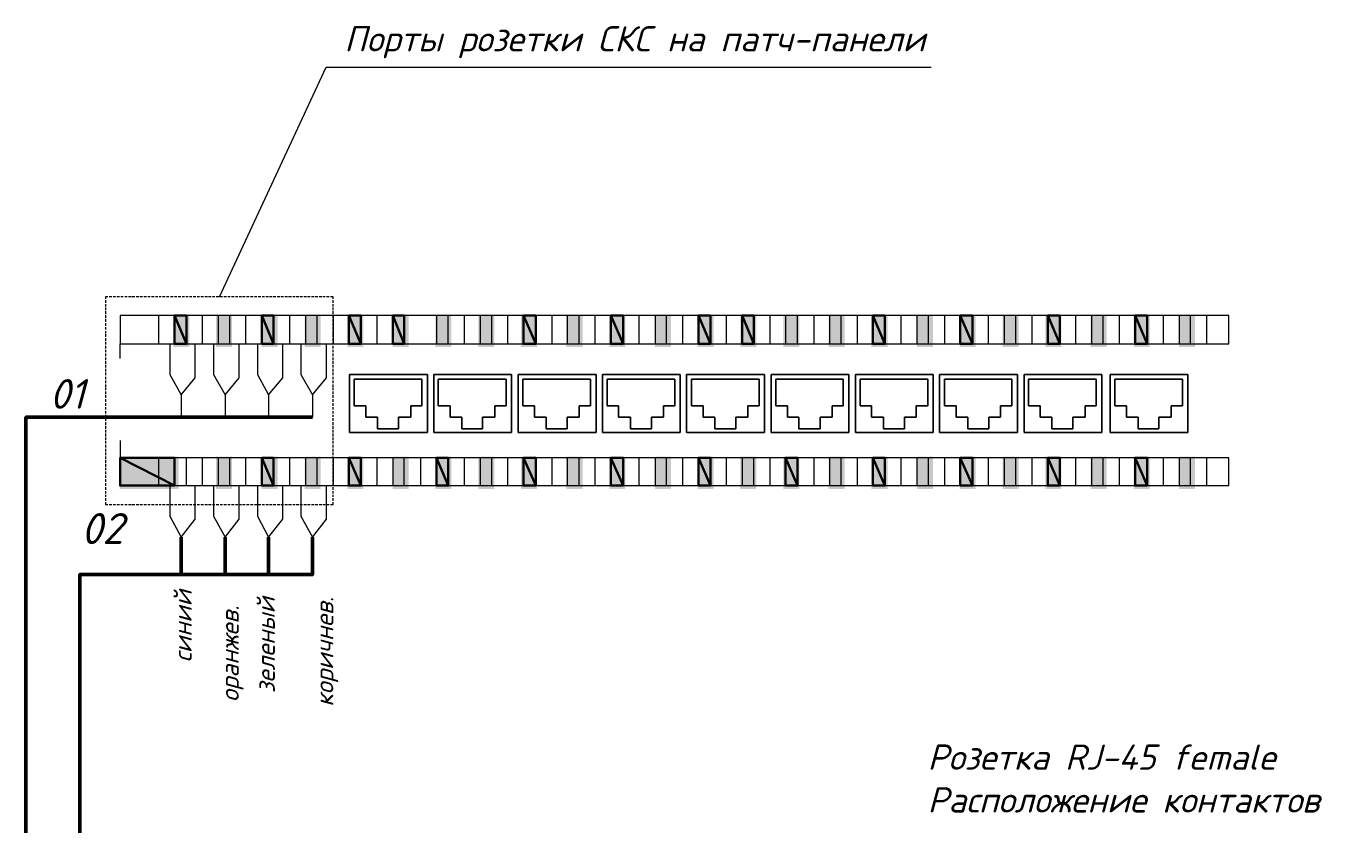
# Model space of a CAD drawing. Extents: x -260425 to 1294666, y -169889 to -2349.
# Drawn here: x 1129285 to 1142103, y -21434 to -13545 of the extents above; entities that cross this region are included whole.
import ezdxf

# ---------------------------------------------------------------- set-up
doc = ezdxf.new("R2010")
doc.units = 0
doc.header["$LTSCALE"] = 100
doc.layers.add('PDF _0', color=7, linetype='Continuous')
doc.layers.add('PDF _Текст', color=7, linetype='Continuous', true_color=0xb82d00)
doc.styles.add('1ISOCPEUR', font='isocpeui.ttf', dxfattribs={"height": 250})

msp = doc.modelspace()

# ---------------------------------------------------------------- linework, layer by layer
at = {"layer": 'PDF _0', "lineweight": 20}
for points in [[(1131200.4, -16222), (1132252.6, -13950.5), (1138236, -13950.5)], [(1130096.2, -16222), (1130072.3, -16222), (1130072.3, -16243.7)], [(1130072.3, -16256.7), (1130072.3, -16282.7)], [(1130135.2, -16222), (1130109.2, -16222)], [(1130172.1, -16222), (1130148.2, -16222)], [(1130211.1, -16222), (1130185.1, -16222)], [(1130248, -16222), (1130224.2, -16222)], [(1130287.1, -16222), (1130263.2, -16222)], [(1130328.3, -16222), (1130300.1, -16222)], [(1130360.8, -16222), (1130337, -16222)], [(1130399.9, -16222), (1130373.9, -16222)], [(1130436.8, -16222), (1130412.9, -16222)], [(1130475.8, -16222), (1130449.8, -16222)], [(1130512.7, -16222), (1130488.8, -16222)], [(1130551.8, -16222), (1130525.7, -16222)], [(1130588.6, -16222), (1130564.8, -16222)], [(1130623.3, -16222), (1130601.6, -16222)], [(1130662.4, -16222), (1130636.4, -16222)], [(1130699.3, -16222), (1130675.4, -16222)], [(1130740.5, -16222), (1130714.5, -16222)], [(1130777.4, -16222), (1130753.5, -16222)], [(1130816.4, -16222), (1130790.4, -16222)], [(1130853.3, -16222), (1130829.4, -16222)], [(1130888, -16222), (1130866.3, -16222)], [(1130927.1, -16222), (1130901, -16222)], [(1130964, -16222), (1130940.1, -16222)], [(1131003, -16222), (1130977, -16222)], [(1131039.9, -16222), (1131016, -16222)], [(1131078.9, -16222), (1131055.1, -16222)], [(1131118, -16222), (1131092, -16222)], [(1131152.7, -16222), (1131131, -16222)], [(1131191.7, -16222), (1131165.7, -16222)], [(1131228.6, -16222), (1131204.8, -16222)], [(1131267.7, -16222), (1131241.6, -16222)], [(1131304.6, -16222), (1131280.7, -16222)], [(1131343.6, -16222), (1131317.6, -16222)], [(1131380.5, -16222), (1131356.6, -16222)], [(1131415.2, -16222), (1131393.5, -16222)], [(1131454.3, -16222), (1131428.2, -16222)], [(1131491.1, -16222), (1131465.1, -16222)], [(1131532.4, -16222), (1131506.3, -16222)], [(1131569.2, -16222), (1131545.4, -16222)], [(1131608.3, -16222), (1131582.3, -16222)], [(1131645.2, -16222), (1131621.3, -16222)], [(1131684.2, -16222), (1131658.2, -16222)], [(1131718.9, -16222), (1131692.9, -16222)], [(1131755.8, -16222), (1131729.8, -16222)], [(1131794.9, -16222), (1131768.8, -16222)], [(1131831.7, -16222), (1131805.7, -16222)], [(1131870.8, -16222), (1131844.8, -16222)], [(1131909.8, -16222), (1131881.6, -16222)], [(1131948.9, -16222), (1131922.9, -16222)], [(1131983.6, -16222), (1131957.6, -16222)], [(1132020.5, -16222), (1131994.5, -16222)], [(1132059.5, -16222), (1132033.5, -16222)], [(1132096.4, -16222), (1132070.4, -16222)], [(1132135.5, -16222), (1132109.4, -16222)], [(1132172.4, -16222), (1132146.3, -16222)], [(1132211.4, -16222), (1132185.4, -16222)], [(1132243.9, -16222), (1132220.1, -16222)], [(1132283, -16222), (1132257, -16222)], [(1132324.2, -16243.7), (1132324.2, -16222), (1132298.2, -16222)], [(1132324.2, -16282.7), (1132324.2, -16256.7)], [(1130072.3, -16295.7), (1130072.3, -16317.4)], [(1130072.3, -16328.3), (1130072.3, -16354.3)], [(1130072.3, -16365.2), (1130072.3, -16393.4)], [(1130072.3, -16404.2), (1130072.3, -16430.2)], [(1132324.2, -16317.4), (1132324.2, -16295.7)], [(1132324.2, -16354.3), (1132324.2, -16328.3)], [(1132324.2, -16393.4), (1132324.2, -16365.2)], [(1132324.2, -16430.2), (1132324.2, -16404.2)], [(1130072.3, -16441.1), (1130072.3, -16469.3)], [(1130072.3, -16482.3), (1130072.3, -16508.3)], [(1130072.3, -16521.4), (1130072.3, -16545.2)], [(1130595.1, -16408.5), (1130595.1, -16686.2)], [(1131026.9, -16408.5), (1131026.9, -16686.2)], [(1131456.4, -16408.5), (1131456.4, -16686.2)], [(1131892.5, -16408.5), (1131892.5, -16686.2)], [(1132324.2, -16408.5), (1132324.2, -16686.2)], [(1132324.2, -16469.3), (1132324.2, -16441.1)], [(1132324.2, -16508.3), (1132324.2, -16482.3)], [(1132324.2, -16545.2), (1132324.2, -16521.4)], [(1132755.9, -16408.5), (1132755.9, -16686.2)], [(1133619.4, -16408.5), (1133619.4, -16686.2)], [(1134049, -16408.5), (1134049, -16686.2)], [(1134485, -16408.5), (1134485, -16686.2)], [(1134912.4, -16408.5), (1134912.4, -16686.2)], [(1135346.3, -16408.5), (1135346.3, -16686.2)], [(1135778, -16408.5), (1135778, -16686.2)], [(1136209.8, -16408.5), (1136209.8, -16686.2)], [(1136641.5, -16408.5), (1136641.5, -16686.2)], [(1137077.5, -16408.5), (1137077.5, -16686.2)], [(1137504.9, -16408.5), (1137504.9, -16686.2)], [(1137938.8, -16408.5), (1137938.8, -16686.2)], [(1138368.4, -16408.5), (1138368.4, -16686.2)], [(1138802.3, -16408.5), (1138802.3, -16686.2)], [(1139231.8, -16408.5), (1139231.8, -16686.2)], [(1139665.7, -16408.5), (1139665.7, -16686.2)], [(1140095.3, -16408.5), (1140095.3, -16686.2)], [(1140531.4, -16408.5), (1140531.4, -16686.2)], [(1140960.9, -16408.5), (1140960.9, -16686.2)], [(1130072.3, -16560.4), (1130072.3, -16584.3)], [(1130072.3, -16593), (1130072.3, -16619)], [(1130072.3, -16629.8), (1130072.3, -16658)], [(1132324.2, -16584.3), (1132324.2, -16560.4)], [(1132324.2, -16619), (1132324.2, -16593)], [(1132324.2, -16658), (1132324.2, -16629.8)], [(1130072.3, -16668.9), (1130072.3, -16694.9)], [(1130072.3, -16705.8), (1130072.3, -16734)], [(1130072.3, -16747), (1130072.3, -16770.8)], [(1130072.3, -16783.9), (1130072.3, -16809.9)], [(1130215.5, -16831.6), (1130215.5, -16686.2)], [(1132324.2, -16694.9), (1132324.2, -16668.9)], [(1132324.2, -16734), (1132324.2, -16705.8)], [(1132324.2, -16770.8), (1132324.2, -16747)], [(1132324.2, -16809.9), (1132324.2, -16783.9)], [(1130072.3, -16822.9), (1130072.3, -16846.8)], [(1130072.3, -16855.5), (1130072.3, -16883.7)], [(1130072.3, -16894.5), (1130072.3, -16920.5)], [(1132324.2, -16846.8), (1132324.2, -16822.9)], [(1132324.2, -16883.7), (1132324.2, -16855.5)], [(1132324.2, -16920.5), (1132324.2, -16894.5)], [(1130072.3, -16933.6), (1130072.3, -16959.6)], [(1130072.3, -16970.4), (1130072.3, -16996.5)], [(1130072.3, -17011.7), (1130072.3, -17035.5)], [(1130072.3, -17048.5), (1130072.3, -17074.6)], [(1132324.2, -16959.6), (1132324.2, -16933.6)], [(1132324.2, -16996.5), (1132324.2, -16970.4)], [(1132324.2, -17035.5), (1132324.2, -17011.7)], [(1132324.2, -17074.6), (1132324.2, -17048.5)], [(1130072.3, -17087.6), (1130072.3, -17111.5)], [(1130072.3, -17120.1), (1130072.3, -17144)], [(1130072.3, -17157), (1130072.3, -17183.1)], [(1132324.2, -17111.5), (1132324.2, -17087.6)], [(1132324.2, -17144), (1132324.2, -17120.1)], [(1132324.2, -17183.1), (1132324.2, -17157)], [(1130072.3, -17196.1), (1130072.3, -17222.1)], [(1130072.3, -17232.9), (1130072.3, -17261.2)], [(1130072.3, -17274.2), (1130072.3, -17300.2)], [(1130820.8, -17191.7), (1130820.8, -17413)], [(1131254.7, -17191.7), (1131254.7, -17413)], [(1131684.2, -17191.7), (1131684.2, -17413)], [(1132118.1, -17191.7), (1132118.1, -17413)], [(1132324.2, -17222.1), (1132324.2, -17196.1)], [(1132324.2, -17261.2), (1132324.2, -17232.9)], [(1132324.2, -17300.2), (1132324.2, -17274.2)], [(1130072.3, -17313.2), (1130072.3, -17337.1)], [(1130072.3, -17352.3), (1130072.3, -17376.1)], [(1130072.3, -17389.2), (1130072.3, -17408.7)], [(1130072.3, -17421.7), (1130072.3, -17447.7)], [(1132324.2, -17337.1), (1132324.2, -17313.2)], [(1132324.2, -17376.1), (1132324.2, -17352.3)], [(1132324.2, -17408.7), (1132324.2, -17389.2)], [(1132324.2, -17447.7), (1132324.2, -17421.7)], [(1130072.3, -17460.7), (1130072.3, -17486.8)], [(1130072.3, -17497.6), (1130072.3, -17525.8)], [(1130072.3, -17536.7), (1130072.3, -17562.7)], [(1132324.2, -17486.8), (1132324.2, -17460.7)], [(1132324.2, -17525.8), (1132324.2, -17497.6)], [(1132324.2, -17562.7), (1132324.2, -17536.7)], [(1130072.3, -17573.6), (1130072.3, -17601.8)], [(1130072.3, -17612.6), (1130072.3, -17638.6)], [(1130072.3, -17649.5), (1130072.3, -17673.4)], [(1130072.3, -17686.4), (1130072.3, -17712.4)], [(1130215.5, -17643), (1130215.5, -17814.4)], [(1132324.2, -17601.8), (1132324.2, -17573.6)], [(1132324.2, -17638.6), (1132324.2, -17612.6)], [(1132324.2, -17673.4), (1132324.2, -17649.5)], [(1132324.2, -17712.4), (1132324.2, -17686.4)], [(1130072.3, -17725.4), (1130072.3, -17751.5)], [(1130072.3, -17762.3), (1130072.3, -17788.3)], [(1130072.3, -17801.4), (1130072.3, -17827.4)], [(1130595.1, -17814.4), (1130595.1, -18087.7)], [(1131026.9, -17814.4), (1131026.9, -18087.7)], [(1131456.4, -17814.4), (1131456.4, -18087.7)], [(1131892.5, -17814.4), (1131892.5, -18087.7)], [(1132324.2, -17751.5), (1132324.2, -17725.4)], [(1132324.2, -17788.3), (1132324.2, -17762.3)], [(1132324.2, -17827.4), (1132324.2, -17801.4)], [(1132324.2, -17814.4), (1132324.2, -18087.7)], [(1132755.9, -17814.4), (1132755.9, -18087.7)], [(1133185.5, -17814.4), (1133185.5, -18087.7)], [(1133619.4, -17814.4), (1133619.4, -18087.7)], [(1134049, -17814.4), (1134049, -18087.7)], [(1134485, -17814.4), (1134485, -18087.7)], [(1134912.4, -17814.4), (1134912.4, -18087.7)], [(1135346.3, -17814.4), (1135346.3, -18087.7)], [(1135778, -17814.4), (1135778, -18087.7)], [(1136209.8, -17814.4), (1136209.8, -18087.7)], [(1136641.5, -17814.4), (1136641.5, -18087.7)], [(1137077.5, -17814.4), (1137077.5, -18087.7)], [(1137504.9, -17814.4), (1137504.9, -18087.7)], [(1137938.8, -17814.4), (1137938.8, -18087.7)], [(1138368.4, -17814.4), (1138368.4, -18087.7)], [(1138802.3, -17814.4), (1138802.3, -18087.7)], [(1139231.8, -17814.4), (1139231.8, -18087.7)], [(1139665.7, -17814.4), (1139665.7, -18087.7)], [(1140095.3, -17814.4), (1140095.3, -18087.7)], [(1140531.4, -17814.4), (1140531.4, -18087.7)], [(1140960.9, -17814.4), (1140960.9, -18087.7)], [(1130072.3, -17838.2), (1130072.3, -17866.4)], [(1130072.3, -17877.3), (1130072.3, -17903.3)], [(1130072.3, -17914.2), (1130072.3, -17935.9)], [(1132324.2, -17866.4), (1132324.2, -17838.2)], [(1132324.2, -17903.3), (1132324.2, -17877.3)], [(1132324.2, -17935.9), (1132324.2, -17914.2)], [(1130072.3, -17948.9), (1130072.3, -17974.9)], [(1130072.3, -17987.9), (1130072.3, -18011.8)], [(1130072.3, -18024.8), (1130072.3, -18050.8)], [(1130072.3, -18066), (1130072.3, -18092.1)], [(1132324.2, -17974.9), (1132324.2, -17948.9)], [(1132324.2, -18011.8), (1132324.2, -17987.9)], [(1132324.2, -18050.8), (1132324.2, -18024.8)], [(1132324.2, -18092.1), (1132324.2, -18066)], [(1130072.3, -18102.9), (1130072.3, -18128.9)], [(1130072.3, -18142), (1130072.3, -18168)], [(1130072.3, -18178.8), (1130072.3, -18200.5)], [(1132324.2, -18128.9), (1132324.2, -18102.9)], [(1132324.2, -18168), (1132324.2, -18142)], [(1132324.2, -18200.5), (1132324.2, -18178.8)], [(1130072.3, -18213.6), (1130072.3, -18239.6)], [(1130072.3, -18252.6), (1130072.3, -18274.3), (1130096.2, -18274.3)], [(1130109.2, -18274.3), (1130135.2, -18274.3)], [(1130148.2, -18274.3), (1130172.1, -18274.3)], [(1130185.1, -18274.3), (1130211.1, -18274.3)], [(1130224.2, -18274.3), (1130248, -18274.3)], [(1130263.2, -18274.3), (1130287.1, -18274.3)], [(1130300.1, -18274.3), (1130328.3, -18274.3)], [(1130337, -18274.3), (1130360.8, -18274.3)], [(1130373.9, -18274.3), (1130399.9, -18274.3)], [(1130412.9, -18274.3), (1130436.8, -18274.3)], [(1130449.8, -18274.3), (1130475.8, -18274.3)], [(1130488.8, -18274.3), (1130512.7, -18274.3)], [(1130525.7, -18274.3), (1130551.8, -18274.3)], [(1130564.8, -18274.3), (1130588.6, -18274.3)], [(1130601.6, -18274.3), (1130623.3, -18274.3)], [(1130636.4, -18274.3), (1130662.4, -18274.3)], [(1130675.4, -18274.3), (1130699.3, -18274.3)], [(1130714.5, -18274.3), (1130740.5, -18274.3)], [(1130753.5, -18274.3), (1130777.4, -18274.3)], [(1130790.4, -18274.3), (1130816.4, -18274.3)], [(1130829.4, -18274.3), (1130853.3, -18274.3)], [(1130866.3, -18274.3), (1130888, -18274.3)], [(1130901, -18274.3), (1130927.1, -18274.3)], [(1130940.1, -18274.3), (1130964, -18274.3)], [(1130977, -18274.3), (1131003, -18274.3)], [(1131016, -18274.3), (1131039.9, -18274.3)], [(1131055.1, -18274.3), (1131078.9, -18274.3)], [(1131092, -18274.3), (1131118, -18274.3)], [(1131131, -18274.3), (1131152.7, -18274.3)], [(1131165.7, -18274.3), (1131191.7, -18274.3)], [(1131204.8, -18274.3), (1131228.6, -18274.3)], [(1131241.6, -18274.3), (1131267.7, -18274.3)], [(1131280.7, -18274.3), (1131304.6, -18274.3)], [(1131317.6, -18274.3), (1131343.6, -18274.3)], [(1131356.6, -18274.3), (1131380.5, -18274.3)], [(1131393.5, -18274.3), (1131415.2, -18274.3)], [(1131428.2, -18274.3), (1131454.3, -18274.3)], [(1131465.1, -18274.3), (1131491.1, -18274.3)], [(1131506.3, -18274.3), (1131532.4, -18274.3)], [(1131545.4, -18274.3), (1131569.2, -18274.3)], [(1131582.3, -18274.3), (1131608.3, -18274.3)], [(1131621.3, -18274.3), (1131645.2, -18274.3)], [(1131658.2, -18274.3), (1131684.2, -18274.3)], [(1131692.9, -18274.3), (1131718.9, -18274.3)], [(1131729.8, -18274.3), (1131755.8, -18274.3)], [(1131768.8, -18274.3), (1131794.9, -18274.3)], [(1131805.7, -18274.3), (1131831.7, -18274.3)], [(1131844.8, -18274.3), (1131870.8, -18274.3)], [(1131881.6, -18274.3), (1131909.8, -18274.3)], [(1131922.9, -18274.3), (1131948.9, -18274.3)], [(1131957.6, -18274.3), (1131983.6, -18274.3)], [(1131994.5, -18274.3), (1132020.5, -18274.3)], [(1132033.5, -18274.3), (1132059.5, -18274.3)], [(1132070.4, -18274.3), (1132096.4, -18274.3)], [(1132109.4, -18274.3), (1132135.5, -18274.3)], [(1132146.3, -18274.3), (1132172.4, -18274.3)], [(1132185.4, -18274.3), (1132211.4, -18274.3)], [(1132220.1, -18274.3), (1132243.9, -18274.3)], [(1132257, -18274.3), (1132283, -18274.3)], [(1132298.2, -18274.3), (1132324.2, -18274.3), (1132324.2, -18252.6)], [(1132324.2, -18239.6), (1132324.2, -18213.6)]]:
    msp.add_lwpolyline(points, dxfattribs=at)
for points in [[(1130215.5, -16686.2), (1141182.2, -16686.2), (1141182.2, -16408.5), (1130215.5, -16408.5)], [(1130753.5, -16686.2), (1130872.8, -16686.2), (1130872.8, -16408.5), (1130753.5, -16408.5)], [(1131185.2, -16686.2), (1131300.2, -16686.2), (1131300.2, -16408.5), (1131185.2, -16408.5)], [(1131617, -16686.2), (1131734.1, -16686.2), (1131734.1, -16408.5), (1131617, -16408.5)], [(1132050.9, -16686.2), (1132165.8, -16686.2), (1132165.8, -16408.5), (1132050.9, -16408.5)], [(1132478.2, -16686.2), (1132597.6, -16686.2), (1132597.6, -16408.5), (1132478.2, -16408.5)], [(1132914.3, -16686.2), (1133027.1, -16686.2), (1133027.1, -16408.5), (1132914.3, -16408.5)], [(1133343.9, -16686.2), (1133461, -16686.2), (1133461, -16408.5), (1133343.9, -16408.5)], [(1133777.8, -16686.2), (1133892.8, -16686.2), (1133892.8, -16408.5), (1133777.8, -16408.5)], [(1134207.3, -16686.2), (1134326.6, -16686.2), (1134326.6, -16408.5), (1134207.3, -16408.5)], [(1134639.1, -16686.2), (1134756.2, -16686.2), (1134756.2, -16408.5), (1134639.1, -16408.5)], [(1135070.8, -16686.2), (1135190.1, -16686.2), (1135190.1, -16408.5), (1135070.8, -16408.5)], [(1135506.8, -16686.2), (1135619.7, -16686.2), (1135619.7, -16408.5), (1135506.8, -16408.5)], [(1135936.4, -16686.2), (1136053.6, -16686.2), (1136053.6, -16408.5), (1135936.4, -16408.5)], [(1136368.1, -16686.2), (1136483.1, -16686.2), (1136483.1, -16408.5), (1136368.1, -16408.5)], [(1136797.7, -16686.2), (1136917, -16686.2), (1136917, -16408.5), (1136797.7, -16408.5)], [(1137231.6, -16686.2), (1137346.6, -16686.2), (1137346.6, -16408.5), (1137231.6, -16408.5)], [(1137661.1, -16686.2), (1137780.5, -16686.2), (1137780.5, -16408.5), (1137661.1, -16408.5)], [(1138097.2, -16686.2), (1138212.2, -16686.2), (1138212.2, -16408.5), (1138097.2, -16408.5)], [(1138524.6, -16686.2), (1138646.1, -16686.2), (1138646.1, -16408.5), (1138524.6, -16408.5)], [(1138958.5, -16686.2), (1139075.6, -16686.2), (1139075.6, -16408.5), (1138958.5, -16408.5)], [(1139390.2, -16686.2), (1139509.5, -16686.2), (1139509.5, -16408.5), (1139390.2, -16408.5)], [(1139824.1, -16686.2), (1139939.1, -16686.2), (1139939.1, -16408.5), (1139824.1, -16408.5)], [(1140253.7, -16686.2), (1140373, -16686.2), (1140373, -16408.5), (1140253.7, -16408.5)], [(1140689.7, -16686.2), (1140802.5, -16686.2), (1140802.5, -16408.5), (1140689.7, -16408.5)], [(1130215.5, -18087.7), (1141182.2, -18087.7), (1141182.2, -17814.4), (1130215.5, -17814.4)], [(1130753.5, -18087.7), (1130872.8, -18087.7), (1130872.8, -17814.4), (1130753.5, -17814.4)], [(1131185.2, -18087.7), (1131300.2, -18087.7), (1131300.2, -17814.4), (1131185.2, -17814.4)], [(1131617, -18087.7), (1131734.1, -18087.7), (1131734.1, -17814.4), (1131617, -17814.4)], [(1132050.9, -18087.7), (1132165.8, -18087.7), (1132165.8, -17814.4), (1132050.9, -17814.4)], [(1132478.2, -18087.7), (1132597.6, -18087.7), (1132597.6, -17814.4), (1132478.2, -17814.4)], [(1132914.3, -18087.7), (1133027.1, -18087.7), (1133027.1, -17814.4), (1132914.3, -17814.4)], [(1133343.9, -18087.7), (1133461, -18087.7), (1133461, -17814.4), (1133343.9, -17814.4)], [(1133777.8, -18087.7), (1133892.8, -18087.7), (1133892.8, -17814.4), (1133777.8, -17814.4)], [(1134207.3, -18087.7), (1134326.6, -18087.7), (1134326.6, -17814.4), (1134207.3, -17814.4)], [(1134639.1, -18087.7), (1134756.2, -18087.7), (1134756.2, -17814.4), (1134639.1, -17814.4)], [(1135070.8, -18087.7), (1135190.1, -18087.7), (1135190.1, -17814.4), (1135070.8, -17814.4)], [(1135506.8, -18087.7), (1135619.7, -18087.7), (1135619.7, -17814.4), (1135506.8, -17814.4)], [(1135936.4, -18087.7), (1136053.6, -18087.7), (1136053.6, -17814.4), (1135936.4, -17814.4)], [(1136368.1, -18087.7), (1136483.1, -18087.7), (1136483.1, -17814.4), (1136368.1, -17814.4)], [(1136797.7, -18087.7), (1136917, -18087.7), (1136917, -17814.4), (1136797.7, -17814.4)], [(1137231.6, -18087.7), (1137346.6, -18087.7), (1137346.6, -17814.4), (1137231.6, -17814.4)], [(1137661.1, -18087.7), (1137780.5, -18087.7), (1137780.5, -17814.4), (1137661.1, -17814.4)], [(1138097.2, -18087.7), (1138212.2, -18087.7), (1138212.2, -17814.4), (1138097.2, -17814.4)], [(1138524.6, -18087.7), (1138646.1, -18087.7), (1138646.1, -17814.4), (1138524.6, -17814.4)], [(1138958.5, -18087.7), (1139075.6, -18087.7), (1139075.6, -17814.4), (1138958.5, -17814.4)], [(1139390.2, -18087.7), (1139509.5, -18087.7), (1139509.5, -17814.4), (1139390.2, -17814.4)], [(1139824.1, -18087.7), (1139939.1, -18087.7), (1139939.1, -17814.4), (1139824.1, -17814.4)], [(1140253.7, -18087.7), (1140373, -18087.7), (1140373, -17814.4), (1140253.7, -17814.4)], [(1140689.7, -18087.7), (1140802.5, -18087.7), (1140802.5, -17814.4), (1140689.7, -17814.4)]]:
    msp.add_lwpolyline(points, close=True, dxfattribs=at)
at = {"layer": 'PDF _0', "color": 7, "lineweight": 30, "true_color": 0xffffff}
for points in [[(1130872.8, -16408.5), (1130753.5, -16408.5), (1130872.8, -16686.2)], [(1130753.5, -16408.5), (1130872.8, -16686.2), (1130753.5, -16686.2)], [(1131734.1, -16408.5), (1131617, -16408.5), (1131734.1, -16686.2)], [(1131617, -16408.5), (1131734.1, -16686.2), (1131617, -16686.2)], [(1132597.6, -16408.5), (1132478.2, -16408.5), (1132597.6, -16686.2)], [(1132478.2, -16408.5), (1132597.6, -16686.2), (1132478.2, -16686.2)], [(1133027.1, -16408.5), (1132914.3, -16408.5), (1133027.1, -16686.2)], [(1132914.3, -16408.5), (1133027.1, -16686.2), (1132914.3, -16686.2)], [(1134326.6, -16408.5), (1134207.3, -16408.5), (1134326.6, -16686.2)], [(1134207.3, -16408.5), (1134326.6, -16686.2), (1134207.3, -16686.2)], [(1135190.1, -16408.5), (1135070.8, -16408.5), (1135190.1, -16686.2)], [(1135070.8, -16408.5), (1135190.1, -16686.2), (1135070.8, -16686.2)], [(1136053.6, -16408.5), (1135936.4, -16408.5), (1136053.6, -16686.2)], [(1135936.4, -16408.5), (1136053.6, -16686.2), (1135936.4, -16686.2)], [(1136483.1, -16408.5), (1136368.1, -16408.5), (1136483.1, -16686.2)], [(1136368.1, -16408.5), (1136483.1, -16686.2), (1136368.1, -16686.2)], [(1137780.5, -16408.5), (1137661.1, -16408.5), (1137780.5, -16686.2)], [(1137661.1, -16408.5), (1137780.5, -16686.2), (1137661.1, -16686.2)], [(1138646.1, -16408.5), (1138524.6, -16408.5), (1138646.1, -16686.2)], [(1138524.6, -16408.5), (1138646.1, -16686.2), (1138524.6, -16686.2)], [(1139509.5, -16408.5), (1139390.2, -16408.5), (1139509.5, -16686.2)], [(1139390.2, -16408.5), (1139509.5, -16686.2), (1139390.2, -16686.2)], [(1140373, -16408.5), (1140253.7, -16408.5), (1140373, -16686.2)], [(1140253.7, -16408.5), (1140373, -16686.2), (1140253.7, -16686.2)], [(1130753.5, -17814.4), (1130215.5, -17814.4), (1130753.5, -18087.7)], [(1130215.5, -17814.4), (1130753.5, -18087.7), (1130215.5, -18087.7)], [(1131734.1, -17814.4), (1131617, -17814.4), (1131734.1, -18087.7)], [(1131617, -17814.4), (1131734.1, -18087.7), (1131617, -18087.7)], [(1132597.6, -17814.4), (1132478.2, -17814.4), (1132597.6, -18087.7)], [(1132478.2, -17814.4), (1132597.6, -18087.7), (1132478.2, -18087.7)], [(1133461, -17814.4), (1133343.9, -17814.4), (1133461, -18087.7)], [(1133343.9, -17814.4), (1133461, -18087.7), (1133343.9, -18087.7)], [(1134326.6, -17814.4), (1134207.3, -17814.4), (1134326.6, -18087.7)], [(1134207.3, -17814.4), (1134326.6, -18087.7), (1134207.3, -18087.7)], [(1135190.1, -17814.4), (1135070.8, -17814.4), (1135190.1, -18087.7)], [(1135070.8, -17814.4), (1135190.1, -18087.7), (1135070.8, -18087.7)], [(1136053.6, -17814.4), (1135936.4, -17814.4), (1136053.6, -18087.7)], [(1135936.4, -17814.4), (1136053.6, -18087.7), (1135936.4, -18087.7)], [(1136917, -17814.4), (1136797.7, -17814.4), (1136917, -18087.7)], [(1136797.7, -17814.4), (1136917, -18087.7), (1136797.7, -18087.7)], [(1137780.5, -17814.4), (1137661.1, -17814.4), (1137780.5, -18087.7)], [(1137661.1, -17814.4), (1137780.5, -18087.7), (1137661.1, -18087.7)], [(1138646.1, -17814.4), (1138524.6, -17814.4), (1138646.1, -18087.7)], [(1138524.6, -17814.4), (1138646.1, -18087.7), (1138524.6, -18087.7)], [(1139509.5, -17814.4), (1139390.2, -17814.4), (1139509.5, -18087.7)], [(1139390.2, -17814.4), (1139509.5, -18087.7), (1139390.2, -18087.7)], [(1140373, -17814.4), (1140253.7, -17814.4), (1140373, -18087.7)], [(1140253.7, -17814.4), (1140373, -18087.7), (1140253.7, -18087.7)]]:
    msp.add_lwpolyline(points, close=True, dxfattribs=at)
at = {"layer": 'PDF _0', "color": 5, "lineweight": 20}
for points in [[(1130708, -16686.2), (1130708, -16990), (1130820.8, -17191.7), (1130959.6, -17022.5), (1130959.6, -16686.2)], [(1130708, -18087.7), (1130708, -18391.5), (1130820.8, -18597.6), (1130959.6, -18421.8), (1130959.6, -18087.7)]]:
    msp.add_lwpolyline(points, dxfattribs=at)
at = {"layer": 'PDF _0', "color": 30, "lineweight": 20, "true_color": 0xff7e00}
for points in [[(1131139.7, -16686.2), (1131139.7, -16990), (1131254.7, -17191.7), (1131393.5, -17022.5), (1131393.5, -16686.2)], [(1131139.7, -18087.7), (1131139.7, -18391.5), (1131254.7, -18597.6), (1131393.5, -18421.8), (1131393.5, -18087.7)]]:
    msp.add_lwpolyline(points, dxfattribs=at)
at = {"layer": 'PDF _0', "color": 3, "lineweight": 20}
for points in [[(1131575.7, -16686.2), (1131575.7, -16990), (1131684.2, -17191.7), (1131825.2, -17022.5), (1131825.2, -16686.2)], [(1131575.7, -18087.7), (1131575.7, -18391.5), (1131684.2, -18597.6), (1131825.2, -18421.8), (1131825.2, -18087.7)]]:
    msp.add_lwpolyline(points, dxfattribs=at)
at = {"layer": 'PDF _0', "color": 22, "lineweight": 20, "true_color": 0xb82c00}
for points in [[(1132003.1, -16686.2), (1132003.1, -16990), (1132118.1, -17191.7), (1132257, -17022.5), (1132257, -16686.2)], [(1132003.1, -18087.7), (1132003.1, -18391.5), (1132118.1, -18597.6), (1132257, -18421.8), (1132257, -18087.7)]]:
    msp.add_lwpolyline(points, dxfattribs=at)
at = {"layer": 'PDF _0', "color": 5, "lineweight": 20}
for points in [[(1133254.9, -17562.7), (1133254.9, -16990), (1132484.8, -16990), (1132484.8, -17562.7), (1133254.9, -17562.7), (1132484.8, -17562.7), (1132484.8, -16990), (1133254.9, -16990)], [(1132866.6, -17035.5), (1132530.3, -17035.5), (1132530.3, -17300.2), (1132645.3, -17300.2), (1132645.3, -17413), (1132762.5, -17413), (1132762.5, -17528), (1132968.6, -17528), (1132968.6, -17413), (1133090, -17413), (1133090, -17300.2), (1133200.7, -17300.2), (1133200.7, -17035.5), (1132866.6, -17035.5), (1133200.7, -17035.5), (1133200.7, -17300.2), (1133090, -17300.2), (1133090, -17413), (1132968.6, -17413), (1132968.6, -17528), (1132762.5, -17528), (1132762.5, -17413), (1132645.3, -17413), (1132645.3, -17300.2), (1132530.3, -17300.2), (1132530.3, -17035.5)], [(1134088, -17562.7), (1134088, -16990), (1133317.8, -16990), (1133317.8, -17562.7), (1134088, -17562.7), (1133317.8, -17562.7), (1133317.8, -16990), (1134088, -16990)], [(1133699.7, -17035.5), (1133363.4, -17035.5), (1133363.4, -17300.2), (1133480.5, -17300.2), (1133480.5, -17413), (1133595.5, -17413), (1133595.5, -17528), (1133801.6, -17528), (1133801.6, -17413), (1133923.1, -17413), (1133923.1, -17300.2), (1134033.8, -17300.2), (1134033.8, -17035.5), (1133699.7, -17035.5), (1134033.8, -17035.5), (1134033.8, -17300.2), (1133923.1, -17300.2), (1133923.1, -17413), (1133801.6, -17413), (1133801.6, -17528), (1133595.5, -17528), (1133595.5, -17413), (1133480.5, -17413), (1133480.5, -17300.2), (1133363.4, -17300.2), (1133363.4, -17035.5)], [(1134923.3, -17562.7), (1134923.3, -16990), (1134153.1, -16990), (1134153.1, -17562.7), (1134923.3, -17562.7), (1134153.1, -17562.7), (1134153.1, -16990), (1134923.3, -16990)], [(1134534.9, -17035.5), (1134198.6, -17035.5), (1134198.6, -17300.2), (1134313.6, -17300.2), (1134313.6, -17413), (1134428.6, -17413), (1134428.6, -17528), (1134636.9, -17528), (1134636.9, -17413), (1134756.2, -17413), (1134756.2, -17300.2), (1134866.8, -17300.2), (1134866.8, -17035.5), (1134534.9, -17035.5), (1134866.8, -17035.5), (1134866.8, -17300.2), (1134756.2, -17300.2), (1134756.2, -17413), (1134636.9, -17413), (1134636.9, -17528), (1134428.6, -17528), (1134428.6, -17413), (1134313.6, -17413), (1134313.6, -17300.2), (1134198.6, -17300.2), (1134198.6, -17035.5)], [(1135756.3, -17562.7), (1135756.3, -16990), (1134986.2, -16990), (1134986.2, -17562.7), (1135756.3, -17562.7), (1134986.2, -17562.7), (1134986.2, -16990), (1135756.3, -16990)], [(1135368, -17035.5), (1135031.7, -17035.5), (1135031.7, -17300.2), (1135146.7, -17300.2), (1135146.7, -17413), (1135263.9, -17413), (1135263.9, -17528), (1135472.1, -17528), (1135472.1, -17413), (1135589.3, -17413), (1135589.3, -17300.2), (1135702.1, -17300.2), (1135702.1, -17035.5), (1135368, -17035.5), (1135702.1, -17035.5), (1135702.1, -17300.2), (1135589.3, -17300.2), (1135589.3, -17413), (1135472.1, -17413), (1135472.1, -17528), (1135263.9, -17528), (1135263.9, -17413), (1135146.7, -17413), (1135146.7, -17300.2), (1135031.7, -17300.2), (1135031.7, -17035.5)], [(1136589.4, -17562.7), (1136589.4, -16990), (1135819.2, -16990), (1135819.2, -17562.7), (1136589.4, -17562.7), (1135819.2, -17562.7), (1135819.2, -16990), (1136589.4, -16990)], [(1136201.1, -17035.5), (1135867, -17035.5), (1135867, -17300.2), (1135982, -17300.2), (1135982, -17413), (1136096.9, -17413), (1136096.9, -17528), (1136305.2, -17528), (1136305.2, -17413), (1136424.5, -17413), (1136424.5, -17300.2), (1136535.2, -17300.2), (1136535.2, -17035.5), (1136201.1, -17035.5), (1136535.2, -17035.5), (1136535.2, -17300.2), (1136424.5, -17300.2), (1136424.5, -17413), (1136305.2, -17413), (1136305.2, -17528), (1136096.9, -17528), (1136096.9, -17413), (1135982, -17413), (1135982, -17300.2), (1135867, -17300.2), (1135867, -17035.5)], [(1137424.7, -17562.7), (1137424.7, -16990), (1136654.5, -16990), (1136654.5, -17562.7), (1137424.7, -17562.7), (1136654.5, -17562.7), (1136654.5, -16990), (1137424.7, -16990)], [(1137038.5, -17035.5), (1136702.2, -17035.5), (1136702.2, -17300.2), (1136815, -17300.2), (1136815, -17413), (1136930, -17413), (1136930, -17528), (1137138.3, -17528), (1137138.3, -17413), (1137257.6, -17413), (1137257.6, -17300.2), (1137368.3, -17300.2), (1137368.3, -17035.5), (1137038.5, -17035.5), (1137368.3, -17035.5), (1137368.3, -17300.2), (1137257.6, -17300.2), (1137257.6, -17413), (1137138.3, -17413), (1137138.3, -17528), (1136930, -17528), (1136930, -17413), (1136815, -17413), (1136815, -17300.2), (1136702.2, -17300.2), (1136702.2, -17035.5)], [(1138257.7, -17562.7), (1138257.7, -16990), (1137487.6, -16990), (1137487.6, -17562.7), (1138257.7, -17562.7), (1137487.6, -17562.7), (1137487.6, -16990), (1138257.7, -16990)], [(1137871.6, -17035.5), (1137535.3, -17035.5), (1137535.3, -17300.2), (1137648.1, -17300.2), (1137648.1, -17413), (1137765.3, -17413), (1137765.3, -17528), (1137973.5, -17528), (1137973.5, -17413), (1138090.7, -17413), (1138090.7, -17300.2), (1138203.5, -17300.2), (1138203.5, -17035.5), (1137871.6, -17035.5), (1138203.5, -17035.5), (1138203.5, -17300.2), (1138090.7, -17300.2), (1138090.7, -17413), (1137973.5, -17413), (1137973.5, -17528), (1137765.3, -17528), (1137765.3, -17413), (1137648.1, -17413), (1137648.1, -17300.2), (1137535.3, -17300.2), (1137535.3, -17035.5)], [(1139090.8, -17562.7), (1139090.8, -16990), (1138320.7, -16990), (1138320.7, -17562.7), (1139090.8, -17562.7), (1138320.7, -17562.7), (1138320.7, -16990), (1139090.8, -16990)], [(1138704.7, -17035.5), (1138368.4, -17035.5), (1138368.4, -17300.2), (1138483.4, -17300.2), (1138483.4, -17413), (1138598.4, -17413), (1138598.4, -17528), (1138806.6, -17528), (1138806.6, -17413), (1138923.8, -17413), (1138923.8, -17300.2), (1139036.6, -17300.2), (1139036.6, -17035.5), (1138704.7, -17035.5), (1139036.6, -17035.5), (1139036.6, -17300.2), (1138923.8, -17300.2), (1138923.8, -17413), (1138806.6, -17413), (1138806.6, -17528), (1138598.4, -17528), (1138598.4, -17413), (1138483.4, -17413), (1138483.4, -17300.2), (1138368.4, -17300.2), (1138368.4, -17035.5)], [(1139926.1, -17562.7), (1139926.1, -16990), (1139155.9, -16990), (1139155.9, -17562.7), (1139926.1, -17562.7), (1139155.9, -17562.7), (1139155.9, -16990), (1139926.1, -16990)], [(1139537.7, -17035.5), (1139201.5, -17035.5), (1139201.5, -17300.2), (1139316.5, -17300.2), (1139316.5, -17413), (1139431.4, -17413), (1139431.4, -17528), (1139639.7, -17528), (1139639.7, -17413), (1139761.2, -17413), (1139761.2, -17300.2), (1139869.7, -17300.2), (1139869.7, -17035.5), (1139537.7, -17035.5), (1139869.7, -17035.5), (1139869.7, -17300.2), (1139761.2, -17300.2), (1139761.2, -17413), (1139639.7, -17413), (1139639.7, -17528), (1139431.4, -17528), (1139431.4, -17413), (1139316.5, -17413), (1139316.5, -17300.2), (1139201.5, -17300.2), (1139201.5, -17035.5)], [(1140776.5, -17562.7), (1140776.5, -16990), (1140006.3, -16990), (1140006.3, -17562.7), (1140776.5, -17562.7), (1140006.3, -17562.7), (1140006.3, -16990), (1140776.5, -16990)], [(1140390.3, -17035.5), (1140054.1, -17035.5), (1140054.1, -17300.2), (1140169.1, -17300.2), (1140169.1, -17413), (1140284, -17413), (1140284, -17528), (1140490.1, -17528), (1140490.1, -17413), (1140611.6, -17413), (1140611.6, -17300.2), (1140722.3, -17300.2), (1140722.3, -17035.5), (1140390.3, -17035.5), (1140722.3, -17035.5), (1140722.3, -17300.2), (1140611.6, -17300.2), (1140611.6, -17413), (1140490.1, -17413), (1140490.1, -17528), (1140284, -17528), (1140284, -17413), (1140169.1, -17413), (1140169.1, -17300.2), (1140054.1, -17300.2), (1140054.1, -17035.5)]]:
    msp.add_lwpolyline(points, close=True, dxfattribs=at)
at = {"layer": 'PDF _0', "lineweight": 50}
for points in [[(1132118.1, -17413), (1129284.8, -17413), (1129284.8, -28917.8), (1132701.7, -28917.8), (1132701.7, -31250)], [(1132118.1, -18597.6), (1132118.1, -18968.5), (1129816.3, -18968.5), (1129816.3, -23094.9), (1132790.7, -23094.9), (1132790.7, -25424.9)], [(1130820.8, -18597.6), (1130820.8, -18968.5)], [(1131254.7, -18968.5), (1131254.7, -18597.6)], [(1131684.2, -18968.5), (1131684.2, -18597.6)]]:
    msp.add_lwpolyline(points, dxfattribs=at)
at = {"layer": 'PDF _0', "color": 5, "transparency": 33554559}
for points in [[(1130742.7, -16402), (1130742.7, -16718.8), (1130901, -16402)], [(1130742.7, -16718.8), (1130901, -16402), (1130901, -16718.8)], [(1130742.7, -16402), (1130742.7, -16718.8), (1130901, -16402)], [(1130742.7, -16718.8), (1130901, -16402), (1130901, -16718.8)], [(1132463.1, -16402), (1132463.1, -16718.8), (1132621.4, -16402)], [(1132463.1, -16718.8), (1132621.4, -16402), (1132621.4, -16718.8)], [(1132463.1, -16402), (1132463.1, -16718.8), (1132621.4, -16402)], [(1132463.1, -16718.8), (1132621.4, -16402), (1132621.4, -16718.8)], [(1134181.3, -16402), (1134181.3, -16718.8), (1134339.7, -16402)], [(1134181.3, -16718.8), (1134339.7, -16402), (1134339.7, -16718.8)], [(1134181.3, -16402), (1134181.3, -16718.8), (1134339.7, -16402)], [(1134181.3, -16718.8), (1134339.7, -16402), (1134339.7, -16718.8)], [(1135927.7, -16402), (1135927.7, -16718.8), (1136086.1, -16402)], [(1135927.7, -16718.8), (1136086.1, -16402), (1136086.1, -16718.8)], [(1135927.7, -16402), (1135927.7, -16718.8), (1136086.1, -16402)], [(1135927.7, -16718.8), (1136086.1, -16402), (1136086.1, -16718.8)], [(1137646, -16402), (1137646, -16718.8), (1137806.5, -16402)], [(1137646, -16718.8), (1137806.5, -16402), (1137806.5, -16718.8)], [(1137646, -16402), (1137646, -16718.8), (1137806.5, -16402)], [(1137646, -16718.8), (1137806.5, -16402), (1137806.5, -16718.8)], [(1139366.3, -16402), (1139366.3, -16718.8), (1139524.7, -16402)], [(1139366.3, -16718.8), (1139524.7, -16402), (1139524.7, -16718.8)], [(1139366.3, -16402), (1139366.3, -16718.8), (1139524.7, -16402)], [(1139366.3, -16718.8), (1139524.7, -16402), (1139524.7, -16718.8)], [(1130213.3, -17803.5), (1130213.3, -18122.4), (1130796.9, -17803.5)], [(1130213.3, -18122.4), (1130796.9, -17803.5), (1130796.9, -18122.4)], [(1130213.3, -17803.5), (1130213.3, -18122.4), (1130796.9, -17803.5)], [(1130213.3, -18122.4), (1130796.9, -17803.5), (1130796.9, -18122.4)], [(1132463.1, -17803.5), (1132463.1, -18122.4), (1132621.4, -17803.5)], [(1132463.1, -18122.4), (1132621.4, -17803.5), (1132621.4, -18122.4)], [(1132463.1, -17803.5), (1132463.1, -18122.4), (1132621.4, -17803.5)], [(1132463.1, -18122.4), (1132621.4, -17803.5), (1132621.4, -18122.4)], [(1134181.3, -17803.5), (1134181.3, -18122.4), (1134339.7, -17803.5)], [(1134181.3, -18122.4), (1134339.7, -17803.5), (1134339.7, -18122.4)], [(1134181.3, -17803.5), (1134181.3, -18122.4), (1134339.7, -17803.5)], [(1134181.3, -18122.4), (1134339.7, -17803.5), (1134339.7, -18122.4)], [(1135927.7, -17803.5), (1135927.7, -18122.4), (1136086.1, -17803.5)], [(1135927.7, -18122.4), (1136086.1, -17803.5), (1136086.1, -18122.4)], [(1135927.7, -17803.5), (1135927.7, -18122.4), (1136086.1, -17803.5)], [(1135927.7, -18122.4), (1136086.1, -17803.5), (1136086.1, -18122.4)], [(1137646, -17803.5), (1137646, -18122.4), (1137806.5, -17803.5)], [(1137646, -18122.4), (1137806.5, -17803.5), (1137806.5, -18122.4)], [(1137646, -17803.5), (1137646, -18122.4), (1137806.5, -17803.5)], [(1137646, -18122.4), (1137806.5, -17803.5), (1137806.5, -18122.4)], [(1139366.3, -17803.5), (1139366.3, -18122.4), (1139524.7, -17803.5)], [(1139366.3, -18122.4), (1139524.7, -17803.5), (1139524.7, -18122.4)], [(1139366.3, -17803.5), (1139366.3, -18122.4), (1139524.7, -17803.5)], [(1139366.3, -18122.4), (1139524.7, -17803.5), (1139524.7, -18122.4)]]:
    msp.add_solid(points, dxfattribs=at)
at = {"layer": 'PDF _0', "color": 30, "true_color": 0xff7e00, "transparency": 33554559}
for points in [[(1131165.7, -16402), (1131165.7, -16718.8), (1131324.1, -16402)], [(1131165.7, -16718.8), (1131324.1, -16402), (1131324.1, -16718.8)], [(1131165.7, -16402), (1131165.7, -16718.8), (1131324.1, -16402)], [(1131165.7, -16718.8), (1131324.1, -16402), (1131324.1, -16718.8)], [(1132912.1, -16402), (1132912.1, -16718.8), (1133070.5, -16402)], [(1132912.1, -16718.8), (1133070.5, -16402), (1133070.5, -16718.8)], [(1132912.1, -16402), (1132912.1, -16718.8), (1133070.5, -16402)], [(1132912.1, -16718.8), (1133070.5, -16402), (1133070.5, -16718.8)], [(1134630.4, -16402), (1134630.4, -16718.8), (1134790.9, -16402)], [(1134630.4, -16718.8), (1134790.9, -16402), (1134790.9, -16718.8)], [(1134630.4, -16402), (1134630.4, -16718.8), (1134790.9, -16402)], [(1134630.4, -16718.8), (1134790.9, -16402), (1134790.9, -16718.8)], [(1136350.8, -16402), (1136350.8, -16718.8), (1136509.1, -16402)], [(1136350.8, -16718.8), (1136509.1, -16402), (1136509.1, -16718.8)], [(1136350.8, -16402), (1136350.8, -16718.8), (1136509.1, -16402)], [(1136350.8, -16718.8), (1136509.1, -16402), (1136509.1, -16718.8)], [(1138097.2, -16402), (1138097.2, -16718.8), (1138255.6, -16402)], [(1138097.2, -16718.8), (1138255.6, -16402), (1138255.6, -16718.8)], [(1138097.2, -16402), (1138097.2, -16718.8), (1138255.6, -16402)], [(1138097.2, -16718.8), (1138255.6, -16402), (1138255.6, -16718.8)], [(1139815.4, -16402), (1139815.4, -16718.8), (1139973.8, -16402)], [(1139815.4, -16718.8), (1139973.8, -16402), (1139973.8, -16718.8)], [(1139815.4, -16402), (1139815.4, -16718.8), (1139973.8, -16402)], [(1139815.4, -16718.8), (1139973.8, -16402), (1139973.8, -16718.8)], [(1131165.7, -17803.5), (1131165.7, -18122.4), (1131324.1, -17803.5)], [(1131165.7, -18122.4), (1131324.1, -17803.5), (1131324.1, -18122.4)], [(1131165.7, -17803.5), (1131165.7, -18122.4), (1131324.1, -17803.5)], [(1131165.7, -18122.4), (1131324.1, -17803.5), (1131324.1, -18122.4)], [(1132912.1, -17803.5), (1132912.1, -18122.4), (1133070.5, -17803.5)], [(1132912.1, -18122.4), (1133070.5, -17803.5), (1133070.5, -18122.4)], [(1132912.1, -17803.5), (1132912.1, -18122.4), (1133070.5, -17803.5)], [(1132912.1, -18122.4), (1133070.5, -17803.5), (1133070.5, -18122.4)], [(1134630.4, -17803.5), (1134630.4, -18122.4), (1134790.9, -17803.5)], [(1134630.4, -18122.4), (1134790.9, -17803.5), (1134790.9, -18122.4)], [(1134630.4, -17803.5), (1134630.4, -18122.4), (1134790.9, -17803.5)], [(1134630.4, -18122.4), (1134790.9, -17803.5), (1134790.9, -18122.4)], [(1136350.8, -17803.5), (1136350.8, -18122.4), (1136509.1, -17803.5)], [(1136350.8, -18122.4), (1136509.1, -17803.5), (1136509.1, -18122.4)], [(1136350.8, -17803.5), (1136350.8, -18122.4), (1136509.1, -17803.5)], [(1136350.8, -18122.4), (1136509.1, -17803.5), (1136509.1, -18122.4)], [(1138097.2, -17803.5), (1138097.2, -18122.4), (1138255.6, -17803.5)], [(1138097.2, -18122.4), (1138255.6, -17803.5), (1138255.6, -18122.4)], [(1138097.2, -17803.5), (1138097.2, -18122.4), (1138255.6, -17803.5)], [(1138097.2, -18122.4), (1138255.6, -17803.5), (1138255.6, -18122.4)], [(1139815.4, -17803.5), (1139815.4, -18122.4), (1139973.8, -17803.5)], [(1139815.4, -18122.4), (1139973.8, -17803.5), (1139973.8, -18122.4)], [(1139815.4, -17803.5), (1139815.4, -18122.4), (1139973.8, -17803.5)], [(1139815.4, -18122.4), (1139973.8, -17803.5), (1139973.8, -18122.4)]]:
    msp.add_solid(points, dxfattribs=at)
at = {"layer": 'PDF _0', "color": 3, "transparency": 33554559}
for points in [[(1131617, -16402), (1131617, -16718.8), (1131775.3, -16402)], [(1131617, -16718.8), (1131775.3, -16402), (1131775.3, -16718.8)], [(1131617, -16402), (1131617, -16718.8), (1131775.3, -16402)], [(1131617, -16718.8), (1131775.3, -16402), (1131775.3, -16718.8)], [(1133335.2, -16402), (1133335.2, -16718.8), (1133493.6, -16402)], [(1133335.2, -16718.8), (1133493.6, -16402), (1133493.6, -16718.8)], [(1133335.2, -16402), (1133335.2, -16718.8), (1133493.6, -16402)], [(1133335.2, -16718.8), (1133493.6, -16402), (1133493.6, -16718.8)], [(1135055.6, -16402), (1135055.6, -16718.8), (1135214, -16402)], [(1135055.6, -16718.8), (1135214, -16402), (1135214, -16718.8)], [(1135055.6, -16402), (1135055.6, -16718.8), (1135214, -16402)], [(1135055.6, -16718.8), (1135214, -16402), (1135214, -16718.8)], [(1136773.8, -16402), (1136773.8, -16718.8), (1136932.2, -16402)], [(1136773.8, -16718.8), (1136932.2, -16402), (1136932.2, -16718.8)], [(1136773.8, -16402), (1136773.8, -16718.8), (1136932.2, -16402)], [(1136773.8, -16718.8), (1136932.2, -16402), (1136932.2, -16718.8)], [(1138520.3, -16402), (1138520.3, -16718.8), (1138678.6, -16402)], [(1138520.3, -16718.8), (1138678.6, -16402), (1138678.6, -16718.8)], [(1138520.3, -16402), (1138520.3, -16718.8), (1138678.6, -16402)], [(1138520.3, -16718.8), (1138678.6, -16402), (1138678.6, -16718.8)], [(1140238.5, -16402), (1140238.5, -16718.8), (1140396.9, -16402)], [(1140238.5, -16718.8), (1140396.9, -16402), (1140396.9, -16718.8)], [(1140238.5, -16402), (1140238.5, -16718.8), (1140396.9, -16402)], [(1140238.5, -16718.8), (1140396.9, -16402), (1140396.9, -16718.8)], [(1131617, -17803.5), (1131617, -18122.4), (1131775.3, -17803.5)], [(1131617, -18122.4), (1131775.3, -17803.5), (1131775.3, -18122.4)], [(1131617, -17803.5), (1131617, -18122.4), (1131775.3, -17803.5)], [(1131617, -18122.4), (1131775.3, -17803.5), (1131775.3, -18122.4)], [(1133335.2, -17803.5), (1133335.2, -18122.4), (1133493.6, -17803.5)], [(1133335.2, -18122.4), (1133493.6, -17803.5), (1133493.6, -18122.4)], [(1133335.2, -17803.5), (1133335.2, -18122.4), (1133493.6, -17803.5)], [(1133335.2, -18122.4), (1133493.6, -17803.5), (1133493.6, -18122.4)], [(1135055.6, -17803.5), (1135055.6, -18122.4), (1135214, -17803.5)], [(1135055.6, -18122.4), (1135214, -17803.5), (1135214, -18122.4)], [(1135055.6, -17803.5), (1135055.6, -18122.4), (1135214, -17803.5)], [(1135055.6, -18122.4), (1135214, -17803.5), (1135214, -18122.4)], [(1136773.8, -17803.5), (1136773.8, -18122.4), (1136932.2, -17803.5)], [(1136773.8, -18122.4), (1136932.2, -17803.5), (1136932.2, -18122.4)], [(1136773.8, -17803.5), (1136773.8, -18122.4), (1136932.2, -17803.5)], [(1136773.8, -18122.4), (1136932.2, -17803.5), (1136932.2, -18122.4)], [(1138520.3, -17803.5), (1138520.3, -18122.4), (1138678.6, -17803.5)], [(1138520.3, -18122.4), (1138678.6, -17803.5), (1138678.6, -18122.4)], [(1138520.3, -17803.5), (1138520.3, -18122.4), (1138678.6, -17803.5)], [(1138520.3, -18122.4), (1138678.6, -17803.5), (1138678.6, -18122.4)], [(1140238.5, -17803.5), (1140238.5, -18122.4), (1140396.9, -17803.5)], [(1140238.5, -18122.4), (1140396.9, -17803.5), (1140396.9, -18122.4)], [(1140238.5, -17803.5), (1140238.5, -18122.4), (1140396.9, -17803.5)], [(1140238.5, -18122.4), (1140396.9, -17803.5), (1140396.9, -18122.4)]]:
    msp.add_solid(points, dxfattribs=at)
at = {"layer": 'PDF _0', "color": 22, "true_color": 0xb82c00, "transparency": 33554559}
for points in [[(1132040, -16402), (1132040, -16718.8), (1132198.4, -16402)], [(1132040, -16718.8), (1132198.4, -16402), (1132198.4, -16718.8)], [(1132040, -16402), (1132040, -16718.8), (1132198.4, -16402)], [(1132040, -16718.8), (1132198.4, -16402), (1132198.4, -16718.8)], [(1133758.2, -16402), (1133758.2, -16718.8), (1133916.6, -16402)], [(1133758.2, -16718.8), (1133916.6, -16402), (1133916.6, -16718.8)], [(1133758.2, -16402), (1133758.2, -16718.8), (1133916.6, -16402)], [(1133758.2, -16718.8), (1133916.6, -16402), (1133916.6, -16718.8)], [(1135504.7, -16402), (1135504.7, -16718.8), (1135663, -16402)], [(1135504.7, -16718.8), (1135663, -16402), (1135663, -16718.8)], [(1135504.7, -16402), (1135504.7, -16718.8), (1135663, -16402)], [(1135504.7, -16718.8), (1135663, -16402), (1135663, -16718.8)], [(1137222.9, -16402), (1137222.9, -16718.8), (1137381.3, -16402)], [(1137222.9, -16718.8), (1137381.3, -16402), (1137381.3, -16718.8)], [(1137222.9, -16402), (1137222.9, -16718.8), (1137381.3, -16402)], [(1137222.9, -16718.8), (1137381.3, -16402), (1137381.3, -16718.8)], [(1138943.3, -16402), (1138943.3, -16718.8), (1139101.7, -16402)], [(1138943.3, -16718.8), (1139101.7, -16402), (1139101.7, -16718.8)], [(1138943.3, -16402), (1138943.3, -16718.8), (1139101.7, -16402)], [(1138943.3, -16718.8), (1139101.7, -16402), (1139101.7, -16718.8)], [(1140689.7, -16402), (1140689.7, -16718.8), (1140848.1, -16402)], [(1140689.7, -16718.8), (1140848.1, -16402), (1140848.1, -16718.8)], [(1140689.7, -16402), (1140689.7, -16718.8), (1140848.1, -16402)], [(1140689.7, -16718.8), (1140848.1, -16402), (1140848.1, -16718.8)], [(1132040, -17803.5), (1132040, -18122.4), (1132198.4, -17803.5)], [(1132040, -18122.4), (1132198.4, -17803.5), (1132198.4, -18122.4)], [(1132040, -17803.5), (1132040, -18122.4), (1132198.4, -17803.5)], [(1132040, -18122.4), (1132198.4, -17803.5), (1132198.4, -18122.4)], [(1133758.2, -17803.5), (1133758.2, -18122.4), (1133916.6, -17803.5)], [(1133758.2, -18122.4), (1133916.6, -17803.5), (1133916.6, -18122.4)], [(1133758.2, -17803.5), (1133758.2, -18122.4), (1133916.6, -17803.5)], [(1133758.2, -18122.4), (1133916.6, -17803.5), (1133916.6, -18122.4)], [(1135504.7, -17803.5), (1135504.7, -18122.4), (1135663, -17803.5)], [(1135504.7, -18122.4), (1135663, -17803.5), (1135663, -18122.4)], [(1135504.7, -17803.5), (1135504.7, -18122.4), (1135663, -17803.5)], [(1135504.7, -18122.4), (1135663, -17803.5), (1135663, -18122.4)], [(1137222.9, -17803.5), (1137222.9, -18122.4), (1137381.3, -17803.5)], [(1137222.9, -18122.4), (1137381.3, -17803.5), (1137381.3, -18122.4)], [(1137222.9, -17803.5), (1137222.9, -18122.4), (1137381.3, -17803.5)], [(1137222.9, -18122.4), (1137381.3, -17803.5), (1137381.3, -18122.4)], [(1138943.3, -17803.5), (1138943.3, -18122.4), (1139101.7, -17803.5)], [(1138943.3, -18122.4), (1139101.7, -17803.5), (1139101.7, -18122.4)], [(1138943.3, -17803.5), (1138943.3, -18122.4), (1139101.7, -17803.5)], [(1138943.3, -18122.4), (1139101.7, -17803.5), (1139101.7, -18122.4)], [(1140689.7, -17803.5), (1140689.7, -18122.4), (1140848.1, -17803.5)], [(1140689.7, -18122.4), (1140848.1, -17803.5), (1140848.1, -18122.4)], [(1140689.7, -17803.5), (1140689.7, -18122.4), (1140848.1, -17803.5)], [(1140689.7, -18122.4), (1140848.1, -17803.5), (1140848.1, -18122.4)]]:
    msp.add_solid(points, dxfattribs=at)
at = {"layer": 'PDF _0', "transparency": 33554559}
for points in [[(1131300.2, -16408.5), (1131185.2, -16408.5), (1131300.2, -16686.2)], [(1131185.2, -16408.5), (1131300.2, -16686.2), (1131185.2, -16686.2)], [(1132165.8, -16408.5), (1132050.9, -16408.5), (1132165.8, -16686.2)], [(1132050.9, -16408.5), (1132165.8, -16686.2), (1132050.9, -16686.2)], [(1133461, -16408.5), (1133343.9, -16408.5), (1133461, -16686.2)], [(1133343.9, -16408.5), (1133461, -16686.2), (1133343.9, -16686.2)], [(1133892.8, -16408.5), (1133777.8, -16408.5), (1133892.8, -16686.2)], [(1133777.8, -16408.5), (1133892.8, -16686.2), (1133777.8, -16686.2)], [(1134756.2, -16408.5), (1134639.1, -16408.5), (1134756.2, -16686.2)], [(1134639.1, -16408.5), (1134756.2, -16686.2), (1134639.1, -16686.2)], [(1135619.7, -16408.5), (1135506.8, -16408.5), (1135619.7, -16686.2)], [(1135506.8, -16408.5), (1135619.7, -16686.2), (1135506.8, -16686.2)], [(1136917, -16408.5), (1136797.7, -16408.5), (1136917, -16686.2)], [(1136797.7, -16408.5), (1136917, -16686.2), (1136797.7, -16686.2)], [(1137346.6, -16408.5), (1137231.6, -16408.5), (1137346.6, -16686.2)], [(1137231.6, -16408.5), (1137346.6, -16686.2), (1137231.6, -16686.2)], [(1138212.2, -16408.5), (1138097.2, -16408.5), (1138212.2, -16686.2)], [(1138097.2, -16408.5), (1138212.2, -16686.2), (1138097.2, -16686.2)], [(1139075.6, -16408.5), (1138958.5, -16408.5), (1139075.6, -16686.2)], [(1138958.5, -16408.5), (1139075.6, -16686.2), (1138958.5, -16686.2)], [(1139939.1, -16408.5), (1139824.1, -16408.5), (1139939.1, -16686.2)], [(1139824.1, -16408.5), (1139939.1, -16686.2), (1139824.1, -16686.2)], [(1140802.5, -16408.5), (1140802.5, -16686.2), (1140689.7, -16408.5)], [(1140802.5, -16686.2), (1140689.7, -16408.5), (1140689.7, -16686.2)], [(1140689.7, -16408.5), (1140802.5, -16686.2), (1140802.5, -16686.2)], [(1131300.2, -17814.4), (1131185.2, -17814.4), (1131300.2, -18087.7)], [(1131185.2, -17814.4), (1131300.2, -18087.7), (1131185.2, -18087.7)], [(1132165.8, -17814.4), (1132050.9, -17814.4), (1132165.8, -18087.7)], [(1132050.9, -17814.4), (1132165.8, -18087.7), (1132050.9, -18087.7)], [(1133027.1, -17814.4), (1132914.3, -17814.4), (1133027.1, -18087.7)], [(1132914.3, -17814.4), (1133027.1, -18087.7), (1132914.3, -18087.7)], [(1133892.8, -17814.4), (1133777.8, -17814.4), (1133892.8, -18087.7)], [(1133777.8, -17814.4), (1133892.8, -18087.7), (1133777.8, -18087.7)], [(1134756.2, -17814.4), (1134639.1, -17814.4), (1134756.2, -18087.7)], [(1134639.1, -17814.4), (1134756.2, -18087.7), (1134639.1, -18087.7)], [(1135619.7, -17814.4), (1135506.8, -17814.4), (1135619.7, -18087.7)], [(1135506.8, -17814.4), (1135619.7, -18087.7), (1135506.8, -18087.7)], [(1136483.1, -17814.4), (1136368.1, -17814.4), (1136483.1, -18087.7)], [(1136368.1, -17814.4), (1136483.1, -18087.7), (1136368.1, -18087.7)], [(1137346.6, -17814.4), (1137231.6, -17814.4), (1137346.6, -18087.7)], [(1137231.6, -17814.4), (1137346.6, -18087.7), (1137231.6, -18087.7)], [(1138212.2, -17814.4), (1138097.2, -17814.4), (1138212.2, -18087.7)], [(1138097.2, -17814.4), (1138212.2, -18087.7), (1138097.2, -18087.7)], [(1139075.6, -17814.4), (1138958.5, -17814.4), (1139075.6, -18087.7)], [(1138958.5, -17814.4), (1139075.6, -18087.7), (1138958.5, -18087.7)], [(1139939.1, -17814.4), (1139824.1, -17814.4), (1139939.1, -18087.7)], [(1139824.1, -17814.4), (1139939.1, -18087.7), (1139824.1, -18087.7)], [(1140802.5, -17814.4), (1140689.7, -17814.4), (1140802.5, -18087.7)], [(1140689.7, -17814.4), (1140802.5, -18087.7), (1140689.7, -18087.7)]]:
    msp.add_solid(points, dxfattribs=at)

# ---------------------------------------------------------------- texts
at = {"layer": 'PDF _Текст', "color": 7, "attachment_point": 7, "style": '1ISOCPEUR'}
for s, insert, char_height in [('Порты розетки СКС на патч-панели', (1132432.7, -13864), 249.983), ('01', (1129519.1, -17328.5), 292.93), ('02', (1129829.3, -18665.8), 305.92), ('Розетка RJ-45 female', (1138201.3, -20897.5), 249.983), ('Расположение контактов', (1138201.3, -21320.5), 249.983)]:
    msp.add_mtext(s, dxfattribs=dict(at, insert=insert, char_height=char_height))
at = {"layer": 'PDF _Текст', "color": 7, "char_height": 179.99, "attachment_point": 7, "rotation": 90, "style": '1ISOCPEUR'}
for s, insert in [('синий', (1130924.9, -19834.2)), ('зеленый', (1131747.1, -20142.2)), ('коричнев.', (1132374, -20274.6)), ('оранжев.', (1131438.9, -20226.8))]:
    msp.add_mtext(s, dxfattribs=dict(at, insert=insert))

doc.saveas('drawing.dxf')
